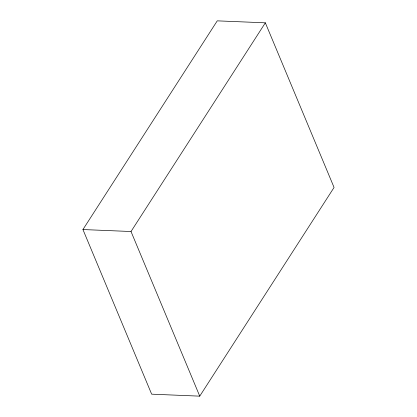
<?xml version="1.0" encoding="UTF-8"?>
<svg xmlns="http://www.w3.org/2000/svg" width="417" height="417" viewBox="0 0 417 417"><rect width="100%" height="100%" fill="white"/><g stroke="black" fill="none" stroke-linecap="round" stroke-linejoin="round"><path stroke-width="0.63" d="M82.936 229.543L217.257 20.85L265.342 22.826L334.064 187.457L199.743 396.15L151.658 394.174L82.936 229.543L131.016 231.518L265.342 22.826M131.016 231.518L199.743 396.15"/></g></svg>
